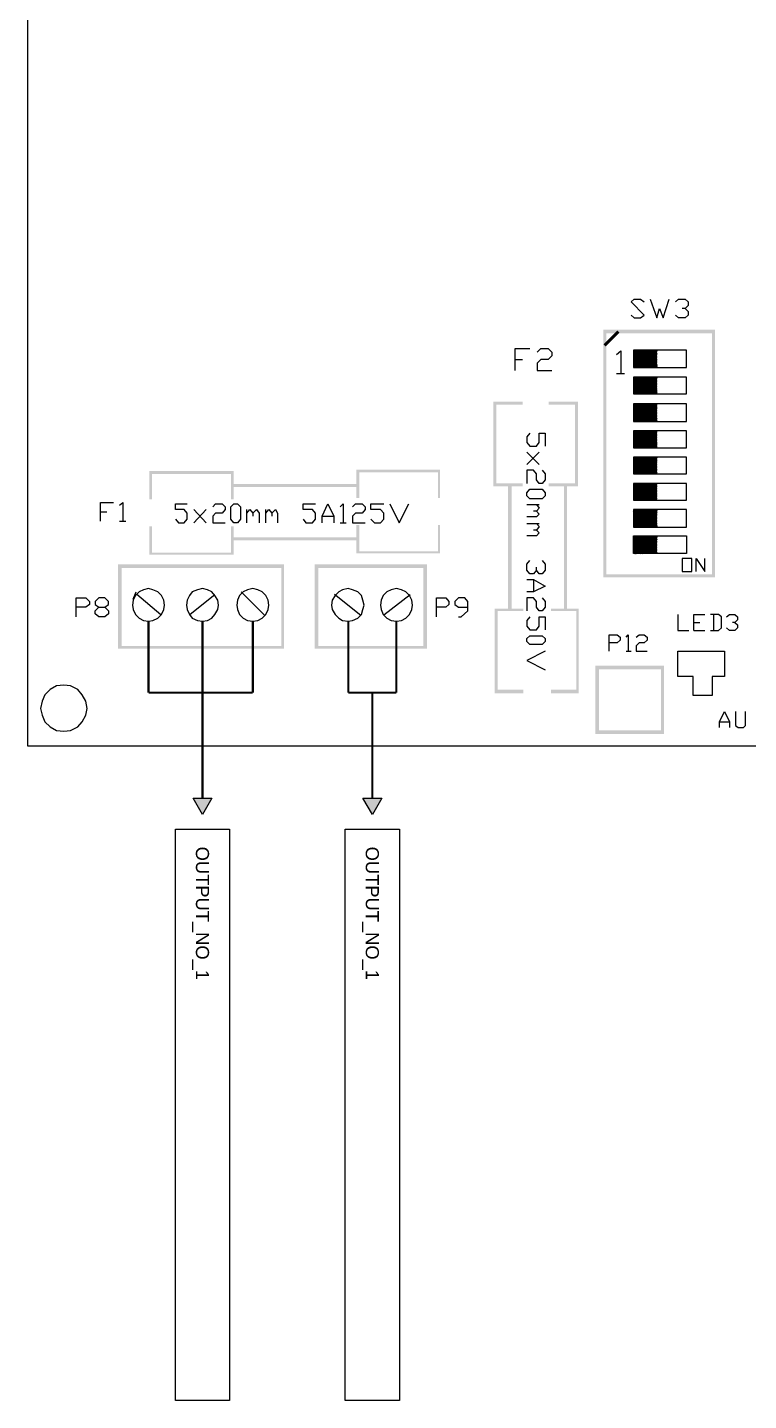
# Model space of a CAD drawing. Header units: millimetres. Extents: x 532209 to 638832, y -290618 to -196403.
# Drawn here: x 559821 to 584546, y -290618 to -243510 of the extents above; entities that cross this region are included whole.
import ezdxf
from ezdxf.enums import TextEntityAlignment as Align

# ---------------------------------------------------------------- set-up
doc = ezdxf.new("R2010")
doc.units = ezdxf.units.MM
doc.header["$LTSCALE"] = 12.5
doc.header["$MEASUREMENT"] = 0
doc.linetypes.add('HIDDEN', pattern=[0.375, 0.25, -0.125])
doc.styles.get("Standard").update_dxf_attribs({"font": 'arial.ttf'})

# ---------------------------------------------------------------- blocks, each defined once
blk = doc.blocks.new('APC L')
at = {"linetype": 'Continuous'}
for points in [[(583396, -253878), (579671, -254003), (579571, -253878)], [(579671, -254003), (579571, -253878), (579671, -262278)], [(579571, -253878), (579671, -262278), (579571, -262378)], [(579571, -254378), (579646, -254453), (580046, -253903)], [(579646, -254453), (580046, -253903), (580121, -253978)], [(583296, -254003), (583396, -253878), (579671, -254003)], [(583396, -262378), (583296, -254003), (583396, -253878)], [(583296, -262278), (583396, -262378), (583296, -254003)], [(576796, -256353), (575896, -256453), (575796, -256353)], [(575896, -256453), (575796, -256353), (575896, -259153)], [(575796, -256353), (575896, -259153), (575796, -259253)], [(576796, -256453), (576796, -256353), (575896, -256453)], [(578596, -256453), (578696, -256353), (577696, -256453)], [(578696, -256353), (577696, -256453), (577696, -256353)], [(578696, -259253), (578596, -256453), (578696, -256353)], [(578596, -259153), (578696, -259253), (578596, -256453)], [(566896, -258728), (564096, -258828), (563996, -258728)], [(564096, -258828), (563996, -258728), (564096, -259703)], [(563996, -258728), (564096, -259703), (563996, -259703)], [(566796, -258828), (566896, -258728), (564096, -258828)], [(566896, -259703), (566796, -258828), (566896, -258728)], [(566796, -259703), (566896, -259703), (566796, -258828)], [(573971, -258678), (571196, -258778), (571096, -258678)], [(571196, -258778), (571096, -258678), (571196, -259653)], [(571096, -258678), (571196, -259653), (571096, -259653)], [(573896, -258778), (573971, -258678), (571196, -258778)], [(573971, -259653), (573896, -258778), (573971, -258678)], [(573896, -259653), (573971, -259653), (573896, -258778)], [(566846, -259178), (566846, -259278), (571146, -259178)], [(566846, -259278), (571146, -259178), (571146, -259278)], [(575896, -259153), (575796, -259253), (576796, -259153)], [(575796, -259253), (576796, -259153), (576796, -259253)], [(576296, -263503), (576421, -263503), (576296, -259203)], [(576421, -263503), (576296, -259203), (576421, -259203)], [(577696, -259153), (577696, -259253), (578596, -259153)], [(577696, -259253), (578596, -259153), (578696, -259253)], [(578221, -263503), (578321, -263503), (578221, -259203)], [(578321, -263503), (578221, -259203), (578321, -259203)], [(564096, -260628), (563996, -260628), (564096, -261528)], [(563996, -260628), (564096, -261528), (563996, -261603)], [(566796, -261528), (566896, -261603), (566796, -260628)], [(566896, -261603), (566796, -260628), (566896, -260628)], [(571196, -260578), (571096, -260578), (571196, -261478)], [(571096, -260578), (571196, -261478), (571096, -261553)], [(573896, -261478), (573971, -261553), (573896, -260578)], [(573971, -261553), (573896, -260578), (573971, -260578)], [(566846, -261003), (566846, -261103), (571146, -261003)], [(566846, -261103), (571146, -261003), (571146, -261103)], [(564096, -261528), (563996, -261603), (566796, -261528)], [(563996, -261603), (566796, -261528), (566896, -261603)], [(571196, -261478), (571096, -261553), (573896, -261478)], [(571096, -261553), (573896, -261478), (573971, -261553)], [(568621, -261928), (563046, -262053), (562921, -261928)], [(563046, -262053), (562921, -261928), (563046, -264728)], [(562921, -261928), (563046, -264728), (562921, -264828)], [(568521, -262053), (568621, -261928), (563046, -262053)], [(568621, -264828), (568521, -262053), (568621, -261928)], [(568521, -264728), (568621, -264828), (568521, -262053)], [(573521, -261928), (569796, -262053), (569671, -261928)], [(569796, -262053), (569671, -261928), (569796, -264728)], [(569671, -261928), (569796, -264728), (569671, -264828)], [(573396, -262053), (573521, -261928), (569796, -262053)], [(573521, -264828), (573396, -262053), (573521, -261928)], [(573396, -264728), (573521, -264828), (573396, -262053)], [(579671, -262278), (579571, -262378), (583296, -262278)], [(579571, -262378), (583296, -262278), (583396, -262378)], [(576821, -263453), (575946, -263528), (575846, -263453)], [(575946, -263528), (575846, -263453), (575946, -266228)], [(575846, -263453), (575946, -266228), (575846, -266353)], [(576821, -263528), (576821, -263453), (575946, -263528)], [(578646, -263528), (578721, -263453), (577771, -263528)], [(578721, -263453), (577771, -263528), (577771, -263453)], [(578721, -266353), (578646, -263528), (578721, -263453)], [(578646, -266228), (578721, -266353), (578646, -263528)], [(563046, -264728), (562921, -264828), (568521, -264728)], [(562921, -264828), (568521, -264728), (568621, -264828)], [(569796, -264728), (569671, -264828), (573396, -264728)], [(569671, -264828), (573396, -264728), (573521, -264828)], [(581646, -265403), (579421, -265528), (579296, -265403)], [(579421, -265528), (579296, -265403), (579421, -267628)], [(579296, -265403), (579421, -267628), (579296, -267753)], [(581546, -265528), (581646, -265403), (579421, -265528)], [(581646, -267753), (581546, -265528), (581646, -265403)], [(581546, -267628), (581646, -267753), (581546, -265528)], [(575946, -266228), (575846, -266353), (576821, -266228)], [(575846, -266353), (576821, -266228), (576821, -266353)], [(577771, -266228), (577771, -266353), (578646, -266228)], [(577771, -266353), (578646, -266228), (578721, -266353)], [(579421, -267628), (579296, -267753), (581546, -267628)], [(579296, -267753), (581546, -267628), (581646, -267753)]]:
    blk.add_hatch(color=256, dxfattribs=at).paths.add_polyline_path(points)
h = blk.add_hatch(color=256)
h.dxf.hatch_style = 1
h.paths.add_polyline_path([(565821, -270517), (565497, -269956), (566144, -269956)])
h = blk.add_hatch(color=256)
h.dxf.hatch_style = 1
h.paths.add_polyline_path([(571646, -270517), (571322, -269956), (571969, -269956)])
for points in [[(559821, -268153), (611071, -268153), (611071, -196403), (559821, -196403), (559821, -268153)], [(580521, -253378), (580621, -253478), (580846, -253478), (580971, -253378), (580521, -252928), (580621, -252828), (580846, -252828), (580971, -252928)], [(581171, -252828), (581396, -253478), (581496, -253153), (581621, -253478), (581821, -252828)], [(582046, -252928), (582146, -252828), (582371, -252828), (582471, -252928), (582471, -253053), (582371, -253153), (582271, -253153)], [(582371, -253153), (582471, -253253), (582471, -253378), (582371, -253478), (582146, -253478), (582046, -253378)], [(576546, -255278), (576546, -254528), (577046, -254528)], [(577296, -254653), (577421, -254528), (577671, -254528), (577796, -254653), (577796, -254778), (577671, -254903), (577421, -254903), (577296, -255028), (577296, -255278), (577796, -255278)], [(580021, -254728), (580171, -254603), (580171, -255378)], [(580596, -255178), (582421, -255178), (582421, -254578), (580596, -254578), (580596, -255178)], [(581196, -254578), (580596, -255178)], [(580596, -255153), (581171, -254578), (580596, -255128)], [(581171, -254578), (580596, -255103)], [(581146, -254578), (580596, -255103)], [(581121, -254578), (580596, -255078), (581096, -254578)], [(581096, -254578), (580596, -255053)], [(581071, -254578), (580596, -255053)], [(581046, -254578), (580596, -255028)], [(581046, -254578), (580596, -255003)], [(581021, -254578), (580596, -254978)], [(580996, -254578), (580596, -254978)], [(580596, -254953), (580971, -254578), (580596, -254928)], [(580971, -254578), (580596, -254903)], [(580946, -254578), (580596, -254903), (580921, -254578)], [(580921, -254578), (580596, -254878)], [(580896, -254578), (580596, -254853)], [(580871, -254578), (580596, -254853)], [(580846, -254578), (580596, -254828)], [(580846, -254578), (580596, -254803)], [(580821, -254578), (580596, -254778)], [(580796, -254578), (580596, -254778)], [(580596, -254753), (580796, -254578), (580596, -254728)], [(580771, -254578), (580596, -254728)], [(580746, -254578), (580596, -254703), (580721, -254578)], [(580721, -254578), (580596, -254678)], [(580696, -254578), (580596, -254653)], [(580671, -254578), (580596, -254653)], [(580646, -254578), (580596, -254628)], [(580646, -254578), (580596, -254603)], [(580621, -254578), (580596, -254603)], [(580596, -254578), (581196, -255178)], [(580596, -254603), (581171, -255178)], [(580596, -254603), (581171, -255178)], [(580596, -254628), (581146, -255178)], [(580596, -254653), (581121, -255178), (580596, -254653)], [(580596, -254678), (581096, -255178)], [(580596, -254703), (581096, -255178)], [(580596, -254728), (581071, -255178)], [(581046, -255178), (580596, -254728), (581046, -255178)], [(580596, -254753), (581021, -255178)], [(580596, -254778), (580996, -255178)], [(580596, -254778), (580971, -255178)], [(580596, -254803), (580971, -255178)], [(580596, -254828), (580946, -255178)], [(581221, -254578), (580621, -255178)], [(580621, -254578), (581221, -255178)], [(581246, -254578), (580646, -255178)], [(581246, -254578), (580646, -255178)], [(580646, -254578), (581246, -255178)], [(580646, -254578), (581246, -255178)], [(581271, -254578), (580671, -255178)], [(580671, -254578), (581271, -255178)], [(581296, -254578), (580696, -255178)], [(580696, -254578), (581296, -255178)], [(581296, -254578), (580721, -255178)], [(581321, -254578), (580721, -255178)], [(580721, -254578), (581321, -255178), (580746, -254578), (581346, -255178)], [(580721, -254578), (581296, -255178)], [(581346, -254578), (580746, -255178)], [(581371, -254578), (580771, -255178)], [(580771, -254578), (581371, -255178)], [(580796, -255178), (581371, -254578), (580796, -255178), (581396, -254578)], [(580796, -254578), (581371, -255178)], [(580796, -254578), (581396, -255178)], [(580821, -254578), (581396, -255153)], [(581396, -254603), (580821, -255178)], [(580846, -254578), (581396, -255128)], [(580846, -254578), (581396, -255103), (580871, -254578)], [(581396, -254603), (580846, -255178)], [(581396, -254628), (580846, -255178)], [(581396, -254653), (580871, -255178)], [(580896, -254578), (581396, -255103)], [(581396, -254653), (580896, -255178)], [(580921, -254578), (581396, -255078)], [(580921, -254578), (581396, -255053)], [(581396, -254678), (580921, -255178)], [(581396, -254703), (580921, -255178)], [(581396, -255053), (580946, -254578), (581396, -255028)], [(580946, -255178), (581396, -254728), (580971, -255178)], [(580971, -254578), (581396, -255003)], [(580971, -254578), (581396, -254978)], [(581396, -254728), (580971, -255178)], [(580996, -254578), (581396, -254978)], [(581396, -254753), (580996, -255178), (581396, -254778)], [(581021, -254578), (581396, -254953)], [(581396, -254778), (581021, -255178)], [(581046, -254578), (581396, -254928), (581046, -254578)], [(581396, -254803), (581046, -255178)], [(581396, -254828), (581046, -255178)], [(581071, -254578), (581396, -254903)], [(581096, -254578), (581396, -254903)], [(581096, -254578), (581396, -254878)], [(581121, -254578), (581396, -254853)], [(581396, -254853), (581146, -254578), (581396, -254828)], [(581171, -254578), (581396, -254803)], [(581171, -254578), (581396, -254778)], [(581196, -254578), (581396, -254778)], [(581221, -254578), (581396, -254753)], [(581246, -254578), (581396, -254728), (581246, -254578)], [(581271, -254578), (581396, -254728)], [(581296, -254578), (581396, -254703)], [(581296, -254578), (581396, -254678)], [(581396, -254653), (581321, -254578), (581396, -254653)], [(581346, -254578), (581396, -254628)], [(581371, -254578), (581396, -254603)], [(581371, -254578), (581396, -254603)], [(581396, -254578), (581421, -254578)], [(576546, -254903), (576796, -254903)], [(580596, -254853), (580921, -255178), (580596, -254853)], [(580596, -254878), (580921, -255178)], [(580596, -254903), (580896, -255178)], [(580596, -254903), (580871, -255178)], [(580846, -255178), (580596, -254928), (580846, -255178)], [(580596, -254953), (580821, -255178)], [(580596, -254978), (580796, -255178)], [(580596, -254978), (580796, -255178)], [(580596, -255003), (580771, -255178)], [(580596, -255028), (580746, -255178)], [(580596, -255053), (580721, -255178), (580596, -255053)], [(580596, -255078), (580721, -255178)], [(580596, -255103), (580696, -255178)], [(580596, -255103), (580671, -255178)], [(580646, -255178), (580596, -255128), (580646, -255178)], [(580596, -255153), (580621, -255178)], [(581396, -254853), (581071, -255178)], [(581396, -254853), (581096, -255178)], [(581396, -254878), (581096, -255178)], [(581121, -255178), (581396, -254903), (581146, -255178)], [(581396, -254903), (581171, -255178)], [(581396, -254928), (581171, -255178)], [(581396, -254953), (581196, -255178), (581396, -254978)], [(581396, -254978), (581221, -255178)], [(581396, -255003), (581246, -255178)], [(581396, -255028), (581246, -255178)], [(581396, -255053), (581271, -255178)], [(581396, -255053), (581296, -255178)], [(581396, -255078), (581296, -255178)], [(581321, -255178), (581396, -255103), (581346, -255178)], [(581396, -255103), (581371, -255178)], [(581396, -255128), (581371, -255178)], [(581396, -255153), (581396, -255178)], [(580021, -255378), (580296, -255378)], [(580596, -256078), (582421, -256078), (582421, -255503), (580596, -255503), (580596, -256078)], [(581196, -255503), (580596, -256078), (581171, -255503), (580596, -256053)], [(581171, -255503), (580596, -256028)], [(581146, -255503), (580596, -256003)], [(581121, -255503), (580596, -256003)], [(581096, -255503), (580596, -255978)], [(581096, -255503), (580596, -255953)], [(581071, -255503), (580596, -255953)], [(581046, -255503), (580596, -255928)], [(581046, -255503), (580596, -255903)], [(581021, -255503), (580596, -255878), (580996, -255503)], [(580596, -255878), (580971, -255503), (580596, -255853)], [(580971, -255503), (580596, -255828)], [(580946, -255503), (580596, -255803)], [(580921, -255503), (580596, -255803)], [(580921, -255503), (580596, -255778)], [(580896, -255503), (580596, -255753)], [(580871, -255503), (580596, -255753)], [(580846, -255503), (580596, -255728)], [(580846, -255503), (580596, -255703)], [(580821, -255503), (580596, -255678), (580796, -255503)], [(580596, -255678), (580796, -255503), (580596, -255653)], [(580771, -255503), (580596, -255628)], [(580746, -255503), (580596, -255628)], [(580721, -255503), (580596, -255603)], [(580721, -255503), (580596, -255578)], [(580696, -255503), (580596, -255553)], [(580671, -255503), (580596, -255553)], [(580646, -255503), (580596, -255528)], [(580646, -255503), (580596, -255503)], [(580621, -255503), (580596, -255503)], [(580596, -255503), (581196, -256078)], [(580596, -255503), (581171, -256078)], [(580596, -255528), (581171, -256078)], [(581146, -256078), (580596, -255553), (581121, -256078), (580596, -255553)], [(580596, -255578), (581096, -256078)], [(580596, -255603), (581096, -256078)], [(580596, -255628), (581071, -256078)], [(580596, -255628), (581046, -256078)], [(580596, -255653), (581046, -256078)], [(580596, -255678), (581021, -256078)], [(580596, -255678), (580996, -256078)], [(580596, -255703), (580971, -256078)], [(580971, -256078), (580596, -255728), (580946, -256078)], [(580596, -255753), (580921, -256078), (580596, -255753)], [(580596, -255778), (580921, -256078)], [(581221, -255503), (580621, -256078)], [(580621, -255503), (581221, -256078)], [(581246, -255503), (580646, -256078)], [(581246, -255503), (580646, -256078)], [(580646, -255503), (581246, -256078)], [(580646, -255503), (581246, -256078)], [(581271, -255503), (580671, -256078)], [(580671, -255503), (581271, -256078)], [(581296, -255503), (580696, -256078)], [(580696, -255503), (581296, -256078)], [(581296, -255503), (580721, -256078)], [(581321, -255503), (580721, -256078)], [(580721, -255503), (581321, -256078), (580746, -255503), (581346, -256078)], [(580721, -255503), (581296, -256078)], [(581346, -255503), (580746, -256078)], [(581371, -255503), (580771, -256078)], [(580771, -255503), (581371, -256078)], [(580796, -256078), (581371, -255503), (580796, -256078), (581396, -255503)], [(580796, -255503), (581371, -256078)], [(580796, -255503), (581396, -256078), (580821, -255503)], [(580821, -256078), (581396, -255503), (580846, -256078)], [(580846, -255503), (581396, -256053)], [(580846, -255503), (581396, -256028)], [(581396, -255528), (580846, -256078)], [(580871, -255503), (581396, -256003)], [(581396, -255553), (580871, -256078)], [(580896, -255503), (581396, -256003)], [(581396, -255553), (580896, -256078)], [(580921, -255503), (581396, -255978)], [(580921, -255503), (581396, -255953)], [(581396, -255578), (580921, -256078)], [(581396, -255603), (580921, -256078)], [(581396, -255953), (580946, -255503), (581396, -255928), (580971, -255503)], [(581396, -255628), (580946, -256078)], [(580971, -255503), (581396, -255903)], [(581396, -255628), (580971, -256078)], [(581396, -255653), (580971, -256078)], [(580996, -255503), (581396, -255878)], [(581396, -255678), (580996, -256078), (581396, -255678)], [(581021, -255503), (581396, -255878)], [(581021, -256078), (581396, -255703), (581046, -256078)], [(581046, -255503), (581396, -255853)], [(581046, -255503), (581396, -255828)], [(581396, -255728), (581046, -256078)], [(581071, -255503), (581396, -255803)], [(581396, -255753), (581071, -256078)], [(581096, -255503), (581396, -255803)], [(581096, -255503), (581396, -255778)], [(581396, -255753), (581096, -256078)], [(581396, -255778), (581096, -256078)], [(581121, -255503), (581396, -255753)], [(581396, -255753), (581146, -255503), (581396, -255728), (581171, -255503)], [(581171, -255503), (581396, -255703)], [(581196, -255503), (581396, -255678)], [(581221, -255503), (581396, -255678)], [(581246, -255503), (581396, -255653)], [(581246, -255503), (581396, -255628)], [(581271, -255503), (581396, -255628)], [(581296, -255503), (581396, -255603)], [(581296, -255503), (581396, -255578)], [(581396, -255553), (581321, -255503), (581396, -255553)], [(581346, -255503), (581396, -255528), (581371, -255503)], [(581371, -255503), (581396, -255503)], [(581396, -255503), (581421, -255503)], [(580596, -255803), (580896, -256078)], [(580596, -255803), (580871, -256078)], [(580596, -255828), (580846, -256078)], [(580596, -255853), (580846, -256078)], [(580596, -255878), (580821, -256078)], [(580596, -255878), (580796, -256078)], [(580596, -255903), (580796, -256078)], [(580771, -256078), (580596, -255928), (580746, -256078)], [(580596, -255953), (580721, -256078), (580596, -255953)], [(580596, -255978), (580721, -256078)], [(580596, -256003), (580696, -256078)], [(580596, -256003), (580671, -256078)], [(580596, -256028), (580646, -256078)], [(580596, -256053), (580646, -256078)], [(580596, -256078), (580621, -256078)], [(581396, -255803), (581121, -256078)], [(581396, -255803), (581146, -256078)], [(581396, -255828), (581171, -256078)], [(581396, -255853), (581171, -256078)], [(581396, -255878), (581196, -256078), (581396, -255878), (581221, -256078)], [(581396, -255903), (581246, -256078)], [(581396, -255928), (581246, -256078)], [(581396, -255953), (581271, -256078)], [(581396, -255953), (581296, -256078)], [(581396, -255978), (581296, -256078)], [(581396, -256003), (581321, -256078)], [(581396, -256003), (581346, -256078)], [(581396, -256028), (581371, -256078)], [(581396, -256053), (581371, -256078)], [(581396, -256078), (581421, -256078)], [(580596, -257028), (582421, -257028), (582421, -256428), (580596, -256428), (580596, -257028)], [(581196, -256428), (580596, -257028)], [(580596, -257003), (581171, -256428), (580596, -256978)], [(581171, -256428), (580596, -256978)], [(581146, -256428), (580596, -256953), (581121, -256428)], [(581096, -256428), (580596, -256928)], [(581096, -256428), (580596, -256903)], [(581071, -256428), (580596, -256903)], [(581046, -256428), (580596, -256878)], [(581046, -256428), (580596, -256853)], [(581021, -256428), (580596, -256853)], [(580996, -256428), (580596, -256828)], [(580596, -256803), (580971, -256428), (580596, -256778)], [(580971, -256428), (580596, -256778)], [(580946, -256428), (580596, -256753), (580921, -256428)], [(580921, -256428), (580596, -256728)], [(580896, -256428), (580596, -256703)], [(580871, -256428), (580596, -256703)], [(580846, -256428), (580596, -256678)], [(580846, -256428), (580596, -256653)], [(580821, -256428), (580596, -256653)], [(580796, -256428), (580596, -256628)], [(580596, -256603), (580796, -256428), (580596, -256578)], [(580771, -256428), (580596, -256578)], [(580746, -256428), (580596, -256553), (580721, -256428)], [(580721, -256428), (580596, -256528)], [(580696, -256428), (580596, -256528)], [(580671, -256428), (580596, -256503)], [(580646, -256428), (580596, -256478)], [(580646, -256428), (580596, -256453)], [(580621, -256428), (580596, -256453)], [(580596, -256428), (581196, -257028)], [(580596, -256453), (581171, -257028)], [(580596, -256453), (581171, -257028)], [(580596, -256478), (581146, -257028)], [(580596, -256503), (581121, -257028), (580596, -256528)], [(580596, -256528), (581096, -257028)], [(580596, -256553), (581096, -257028)], [(580596, -256578), (581071, -257028)], [(580596, -256578), (581046, -257028)], [(581046, -257028), (580596, -256603), (581021, -257028)], [(580596, -256628), (580996, -257028)], [(580596, -256653), (580971, -257028)], [(580596, -256653), (580971, -257028)], [(580596, -256678), (580946, -257028)], [(580596, -256703), (580921, -257028), (580596, -256703)], [(580596, -256728), (580921, -257028)], [(581221, -256428), (580621, -257028)], [(580621, -256428), (581221, -257028)], [(581246, -256428), (580646, -257028)], [(581246, -256428), (580646, -257028)], [(580646, -256428), (581246, -257028)], [(580646, -256428), (581246, -257028)], [(581271, -256428), (580671, -257028)], [(580671, -256428), (581271, -257028)], [(581296, -256428), (580696, -257028)], [(580696, -256428), (581296, -257028)], [(581296, -256428), (580721, -257028)], [(581321, -256428), (580721, -257028)], [(580721, -256428), (581321, -257028), (580746, -256428), (581346, -257028)], [(580721, -256428), (581296, -257028)], [(581346, -256428), (580746, -257028)], [(581371, -256428), (580771, -257028)], [(580771, -256428), (581371, -257028)], [(580796, -257028), (581371, -256428), (580796, -257028), (581396, -256428)], [(580796, -256428), (581371, -257028)], [(580796, -256428), (581396, -257028)], [(580821, -256428), (581396, -257003)], [(581396, -256453), (580821, -257028)], [(580846, -256428), (581396, -256978), (580846, -256428)], [(581396, -256453), (580846, -257028)], [(581396, -256478), (580846, -257028)], [(580871, -256428), (581396, -256978)], [(581396, -256503), (580871, -257028)], [(580896, -256428), (581396, -256953)], [(581396, -256528), (580896, -257028)], [(580921, -256428), (581396, -256928)], [(580921, -256428), (581396, -256903)], [(581396, -256528), (580921, -257028)], [(581396, -256553), (580921, -257028)], [(581396, -256903), (580946, -256428), (581396, -256878)], [(580946, -257028), (581396, -256578), (580971, -257028)], [(580971, -256428), (581396, -256853)], [(580971, -256428), (581396, -256853)], [(581396, -256578), (580971, -257028)], [(580996, -256428), (581396, -256828)], [(581396, -256603), (580996, -257028), (581396, -256628)], [(581021, -256428), (581396, -256803)], [(581396, -256653), (581021, -257028)], [(581046, -256428), (581396, -256778), (581046, -256428)], [(581396, -256653), (581046, -257028)], [(581396, -256678), (581046, -257028)], [(581071, -256428), (581396, -256778)], [(581396, -256703), (581071, -257028)], [(581096, -256428), (581396, -256753)], [(581096, -256428), (581396, -256728)], [(581396, -256703), (581096, -257028)], [(581396, -256728), (581096, -257028)], [(581121, -256428), (581396, -256703)], [(581396, -256703), (581146, -256428), (581396, -256678)], [(581171, -256428), (581396, -256653)], [(581171, -256428), (581396, -256653)], [(581196, -256428), (581396, -256628)], [(581221, -256428), (581396, -256603)], [(581246, -256428), (581396, -256578), (581246, -256428)], [(581271, -256428), (581396, -256578)], [(581296, -256428), (581396, -256553)], [(581296, -256428), (581396, -256528)], [(581396, -256528), (581321, -256428), (581396, -256503)], [(581346, -256428), (581396, -256478)], [(581371, -256428), (581396, -256453)], [(581371, -256428), (581396, -256453)], [(581396, -256428), (581421, -256428)], [(580596, -256753), (580896, -257028)], [(580596, -256778), (580871, -257028)], [(580596, -256778), (580846, -257028)], [(580846, -257028), (580596, -256803), (580821, -257028)], [(580596, -256828), (580796, -257028)], [(580596, -256853), (580796, -257028)], [(580596, -256853), (580771, -257028)], [(580596, -256878), (580746, -257028)], [(580596, -256903), (580721, -257028), (580596, -256903)], [(580596, -256928), (580721, -257028)], [(580596, -256953), (580696, -257028)], [(580596, -256978), (580671, -257028)], [(580596, -256978), (580646, -257028)], [(580646, -257028), (580596, -257003), (580621, -257028)], [(581396, -256753), (581121, -257028)], [(581146, -257028), (581396, -256778), (581171, -257028)], [(581396, -256778), (581171, -257028)], [(581396, -256803), (581196, -257028), (581396, -256828)], [(581396, -256853), (581221, -257028)], [(581396, -256853), (581246, -257028)], [(581396, -256878), (581246, -257028)], [(581396, -256903), (581271, -257028)], [(581396, -256903), (581296, -257028)], [(581396, -256928), (581296, -257028)], [(581396, -256953), (581321, -257028)], [(581346, -257028), (581396, -256978), (581371, -257028)], [(581396, -256978), (581371, -257028)], [(581396, -257003), (581396, -257028)], [(577046, -257428), (576946, -257553), (576946, -257753), (577046, -257878), (577271, -257878), (577371, -257753), (577371, -257428), (577571, -257428), (577571, -257878)], [(580596, -257928), (582421, -257928), (582421, -257353), (580596, -257353), (580596, -257928)], [(581196, -257353), (580596, -257928), (581171, -257353), (580596, -257903)], [(581171, -257353), (580596, -257878)], [(581146, -257353), (580596, -257878)], [(581121, -257353), (580596, -257853)], [(581096, -257353), (580596, -257828)], [(581096, -257353), (580596, -257803)], [(581071, -257353), (580596, -257803)], [(581046, -257353), (580596, -257778)], [(581046, -257353), (580596, -257753)], [(581021, -257353), (580596, -257753), (580996, -257353)], [(580596, -257728), (580971, -257353), (580596, -257703)], [(580971, -257353), (580596, -257678)], [(580946, -257353), (580596, -257678)], [(580921, -257353), (580596, -257653)], [(580921, -257353), (580596, -257628)], [(580896, -257353), (580596, -257603)], [(580871, -257353), (580596, -257603)], [(580846, -257353), (580596, -257578)], [(580846, -257353), (580596, -257553), (580821, -257353)], [(580796, -257353), (580596, -257553)], [(580596, -257528), (580796, -257353), (580596, -257503)], [(580771, -257353), (580596, -257478)], [(580746, -257353), (580596, -257478)], [(580721, -257353), (580596, -257453)], [(580721, -257353), (580596, -257428)], [(580696, -257353), (580596, -257428)], [(580671, -257353), (580596, -257403)], [(580646, -257353), (580596, -257378)], [(580646, -257353), (580596, -257353), (580621, -257353)], [(580596, -257353), (581196, -257928)], [(580596, -257353), (581171, -257928)], [(580596, -257378), (581171, -257928)], [(581146, -257928), (580596, -257403), (581121, -257928), (580596, -257428)], [(580596, -257428), (581096, -257928)], [(580596, -257453), (581096, -257928)], [(580596, -257478), (581071, -257928)], [(580596, -257478), (581046, -257928)], [(580596, -257503), (581046, -257928)], [(580596, -257528), (581021, -257928)], [(580596, -257553), (580996, -257928)], [(580596, -257553), (580971, -257928)], [(580596, -257578), (580971, -257928)], [(580946, -257928), (580596, -257603), (580921, -257928), (580596, -257603)], [(580596, -257628), (580921, -257928)], [(580596, -257653), (580896, -257928)], [(581221, -257353), (580621, -257928)], [(580621, -257353), (581221, -257928)], [(581246, -257353), (580646, -257928)], [(581246, -257353), (580646, -257928)], [(580646, -257353), (581246, -257928)], [(580646, -257353), (581246, -257928)], [(581271, -257353), (580671, -257928)], [(580671, -257353), (581271, -257928)], [(581296, -257353), (580696, -257928)], [(580696, -257353), (581296, -257928)], [(581296, -257353), (580721, -257928)], [(581321, -257353), (580721, -257928)], [(580721, -257353), (581321, -257928), (580746, -257353), (581346, -257928)], [(580721, -257353), (581296, -257928)], [(581346, -257353), (580746, -257928)], [(581371, -257353), (580771, -257928)], [(580771, -257353), (581371, -257928)], [(580796, -257928), (581371, -257353), (580796, -257928), (581396, -257353)], [(580796, -257353), (581371, -257928)], [(580796, -257353), (581396, -257928), (580821, -257353)], [(580821, -257928), (581396, -257353), (580846, -257928)], [(580846, -257353), (581396, -257903)], [(580846, -257353), (581396, -257878)], [(581396, -257378), (580846, -257928)], [(580871, -257353), (581396, -257878)], [(581396, -257403), (580871, -257928)], [(580896, -257353), (581396, -257853)], [(581396, -257428), (580896, -257928)], [(580921, -257353), (581396, -257828)], [(580921, -257353), (581396, -257803)], [(581396, -257428), (580921, -257928)], [(581396, -257453), (580921, -257928)], [(581396, -257803), (580946, -257353), (581396, -257778), (580971, -257353)], [(581396, -257478), (580946, -257928)], [(580971, -257353), (581396, -257753)], [(581396, -257478), (580971, -257928)], [(581396, -257503), (580971, -257928)], [(580996, -257353), (581396, -257753)], [(581396, -257528), (580996, -257928), (581396, -257553)], [(581021, -257353), (581396, -257728)], [(581021, -257928), (581396, -257553), (581046, -257928)], [(581046, -257353), (581396, -257703)], [(581046, -257353), (581396, -257678)], [(581396, -257578), (581046, -257928)], [(581071, -257353), (581396, -257678)], [(581396, -257603), (581071, -257928)], [(581096, -257353), (581396, -257653)], [(581096, -257353), (581396, -257628)], [(581396, -257603), (581096, -257928)], [(581396, -257628), (581096, -257928)], [(581121, -257353), (581396, -257603)], [(581396, -257653), (581121, -257928)], [(581396, -257603), (581146, -257353), (581396, -257578), (581171, -257353)], [(581171, -257353), (581396, -257553)], [(581196, -257353), (581396, -257553)], [(581221, -257353), (581396, -257528)], [(581246, -257353), (581396, -257503)], [(581246, -257353), (581396, -257478)], [(581271, -257353), (581396, -257478)], [(581296, -257353), (581396, -257453)], [(581296, -257353), (581396, -257428)], [(581396, -257428), (581321, -257353), (581396, -257403), (581346, -257353)], [(581371, -257353), (581396, -257378)], [(581371, -257353), (581396, -257353)], [(581396, -257353), (581421, -257353)], [(576946, -258078), (577371, -258503)], [(577371, -258078), (576946, -258503)], [(580596, -257678), (580871, -257928)], [(580596, -257678), (580846, -257928)], [(580596, -257703), (580846, -257928)], [(580596, -257728), (580821, -257928)], [(580596, -257753), (580796, -257928)], [(580596, -257753), (580796, -257928)], [(580596, -257778), (580771, -257928)], [(580746, -257928), (580596, -257803), (580721, -257928), (580596, -257803)], [(580596, -257828), (580721, -257928)], [(580596, -257853), (580696, -257928)], [(580596, -257878), (580671, -257928)], [(580596, -257878), (580646, -257928)], [(580596, -257903), (580646, -257928)], [(580596, -257928), (580621, -257928)], [(581396, -257678), (581146, -257928)], [(581396, -257678), (581171, -257928)], [(581396, -257703), (581171, -257928)], [(581396, -257728), (581196, -257928), (581396, -257753)], [(581221, -257928), (581396, -257753), (581246, -257928)], [(581396, -257778), (581246, -257928)], [(581396, -257803), (581271, -257928)], [(581396, -257803), (581296, -257928)], [(581396, -257828), (581296, -257928)], [(581396, -257853), (581321, -257928)], [(581396, -257878), (581346, -257928)], [(581396, -257878), (581371, -257928)], [(581396, -257903), (581371, -257928)], [(581396, -257928), (581421, -257928)], [(580596, -258828), (582421, -258828), (582421, -258253), (580596, -258253), (580596, -258828)], [(581196, -258253), (580596, -258828)], [(580596, -258828), (581171, -258253), (580596, -258803)], [(581171, -258253), (580596, -258778)], [(581146, -258253), (580596, -258778)], [(581121, -258253), (580596, -258753)], [(581096, -258253), (580596, -258728), (581096, -258253)], [(581071, -258253), (580596, -258703)], [(581046, -258253), (580596, -258703)], [(581046, -258253), (580596, -258678)], [(581021, -258253), (580596, -258653)], [(580996, -258253), (580596, -258653)], [(580596, -258628), (580971, -258253), (580596, -258603)], [(580971, -258253), (580596, -258578)], [(580946, -258253), (580596, -258578)], [(580921, -258253), (580596, -258553), (580921, -258253)], [(580896, -258253), (580596, -258528)], [(580871, -258253), (580596, -258503)], [(580846, -258253), (580596, -258503)], [(580846, -258253), (580596, -258478)], [(580821, -258253), (580596, -258453)], [(580796, -258253), (580596, -258453)], [(580596, -258428), (580796, -258253), (580596, -258403)], [(580771, -258253), (580596, -258378)], [(580746, -258253), (580596, -258378)], [(580721, -258253), (580596, -258353), (580721, -258253)], [(580696, -258253), (580596, -258328)], [(580671, -258253), (580596, -258328)], [(580646, -258253), (580596, -258303)], [(580646, -258253), (580596, -258278)], [(580621, -258253), (580596, -258253)], [(580596, -258253), (581196, -258828)], [(580596, -258253), (581171, -258828)], [(580596, -258278), (581171, -258828)], [(580596, -258303), (581146, -258828)], [(580596, -258328), (581121, -258828), (580596, -258328)], [(580596, -258353), (581096, -258828)], [(580596, -258378), (581096, -258828)], [(581071, -258828), (580596, -258378), (581046, -258828)], [(580596, -258403), (581046, -258828)], [(580596, -258428), (581021, -258828)], [(580596, -258453), (580996, -258828)], [(580596, -258453), (580971, -258828)], [(580596, -258478), (580971, -258828)], [(580596, -258503), (580946, -258828)], [(580596, -258503), (580921, -258828), (580596, -258528)], [(580596, -258553), (580921, -258828)], [(580596, -258578), (580896, -258828)], [(580871, -258828), (580596, -258578), (580846, -258828)], [(580596, -258603), (580846, -258828)], [(581221, -258253), (580621, -258828)], [(580621, -258253), (581221, -258828)], [(581246, -258253), (580646, -258828)], [(581246, -258253), (580646, -258828)], [(580646, -258253), (581246, -258828)], [(580646, -258253), (581246, -258828)], [(581271, -258253), (580671, -258828)], [(580671, -258253), (581271, -258828)], [(581296, -258253), (580696, -258828)], [(580696, -258253), (581296, -258828)], [(581296, -258253), (580721, -258828)], [(581321, -258253), (580721, -258828)], [(580721, -258253), (581321, -258828), (580746, -258253), (581346, -258828)], [(580721, -258253), (581296, -258828)], [(581346, -258253), (580746, -258828)], [(581371, -258253), (580771, -258828)], [(580771, -258253), (581371, -258828)], [(580796, -258828), (581371, -258253), (580796, -258828), (581396, -258253)], [(580796, -258253), (581371, -258828)], [(580796, -258253), (581396, -258828)], [(581396, -258253), (580821, -258828)], [(580821, -258253), (581396, -258828)], [(580846, -258253), (581396, -258803)], [(580846, -258253), (581396, -258778)], [(581396, -258278), (580846, -258828)], [(581396, -258303), (580846, -258828)], [(580871, -258253), (581396, -258778), (580896, -258253)], [(581396, -258328), (580871, -258828)], [(581396, -258328), (580896, -258828)], [(580921, -258253), (581396, -258753)], [(580921, -258253), (581396, -258728)], [(580921, -258828), (581396, -258353), (580921, -258828)], [(581396, -258703), (580946, -258253), (581396, -258703)], [(581396, -258378), (580946, -258828)], [(580971, -258253), (581396, -258678)], [(580971, -258253), (581396, -258653)], [(581396, -258378), (580971, -258828)], [(581396, -258403), (580971, -258828)], [(580996, -258253), (581396, -258653)], [(581396, -258428), (580996, -258828), (581396, -258453)], [(581021, -258253), (581396, -258628)], [(581396, -258453), (581021, -258828)], [(581046, -258253), (581396, -258603)], [(581046, -258253), (581396, -258578)], [(581396, -258478), (581046, -258828)], [(581396, -258503), (581046, -258828)], [(581071, -258253), (581396, -258578), (581096, -258253)], [(581396, -258503), (581071, -258828)], [(581096, -258253), (581396, -258553)], [(581396, -258528), (581096, -258828)], [(581096, -258828), (581396, -258553), (581121, -258828)], [(581121, -258253), (581396, -258528)], [(581396, -258503), (581146, -258253), (581396, -258503)], [(581396, -258578), (581146, -258828)], [(581171, -258253), (581396, -258478)], [(581171, -258253), (581396, -258453)], [(581396, -258578), (581171, -258828)], [(581396, -258603), (581171, -258828)], [(581196, -258253), (581396, -258453)], [(581221, -258253), (581396, -258428)], [(581246, -258253), (581396, -258403)], [(581246, -258253), (581396, -258378), (581271, -258253)], [(581296, -258253), (581396, -258378)], [(581296, -258253), (581396, -258353)], [(581396, -258328), (581321, -258253), (581396, -258328)], [(581346, -258253), (581396, -258303)], [(581371, -258253), (581396, -258278)], [(581371, -258253), (581396, -258253)], [(581396, -258253), (581421, -258253)], [(577471, -258703), (577571, -258828), (577571, -259028), (577471, -259153), (577371, -259153), (577271, -259028), (577271, -258828), (577171, -258703), (576946, -258703), (576946, -259153)], [(580596, -258628), (580821, -258828)], [(580596, -258653), (580796, -258828)], [(580596, -258653), (580796, -258828)], [(580596, -258678), (580771, -258828)], [(580596, -258703), (580746, -258828)], [(580596, -258703), (580721, -258828), (580596, -258728)], [(580596, -258753), (580721, -258828)], [(580596, -258778), (580696, -258828)], [(580671, -258828), (580596, -258778), (580646, -258828)], [(580596, -258803), (580646, -258828)], [(580596, -258828), (580621, -258828)], [(581396, -258628), (581196, -258828), (581396, -258653)], [(581396, -258653), (581221, -258828)], [(581396, -258678), (581246, -258828)], [(581396, -258703), (581246, -258828)], [(581396, -258703), (581271, -258828)], [(581396, -258728), (581296, -258828)], [(581296, -258828), (581396, -258753), (581321, -258828)], [(581396, -258778), (581346, -258828)], [(581396, -258778), (581371, -258828)], [(581396, -258803), (581371, -258828)], [(581396, -258828), (581396, -258828)], [(576946, -259478), (577046, -259353), (577471, -259353), (577571, -259478), (577571, -259578), (577471, -259678), (577046, -259678), (576946, -259578), (576946, -259478)], [(580596, -259728), (582421, -259728), (582421, -259153), (580596, -259153), (580596, -259728)], [(581196, -259153), (580596, -259728), (581171, -259153), (580596, -259728)], [(581171, -259153), (580596, -259703)], [(581146, -259153), (580596, -259678)], [(581121, -259153), (580596, -259678)], [(581096, -259153), (580596, -259653)], [(581096, -259153), (580596, -259628)], [(581071, -259153), (580596, -259603)], [(581046, -259153), (580596, -259603)], [(581046, -259153), (580596, -259578)], [(581021, -259153), (580596, -259553)], [(580996, -259153), (580596, -259553), (580971, -259153), (580596, -259528)], [(580971, -259153), (580596, -259503)], [(580946, -259153), (580596, -259478)], [(580921, -259153), (580596, -259478)], [(580921, -259153), (580596, -259453)], [(580896, -259153), (580596, -259428)], [(580871, -259153), (580596, -259403)], [(580846, -259153), (580596, -259403)], [(580846, -259153), (580596, -259378)], [(580821, -259153), (580596, -259353)], [(580796, -259153), (580596, -259353), (580796, -259153), (580596, -259328)], [(580771, -259153), (580596, -259303)], [(580746, -259153), (580596, -259278)], [(580721, -259153), (580596, -259278)], [(580721, -259153), (580596, -259253)], [(580696, -259153), (580596, -259228)], [(580671, -259153), (580596, -259228)], [(580646, -259153), (580596, -259203)], [(580646, -259153), (580596, -259178)], [(580621, -259153), (580596, -259153)], [(580596, -259153), (581196, -259728)], [(580596, -259178), (581171, -259728)], [(581171, -259728), (580596, -259203), (581146, -259728)], [(580596, -259228), (581121, -259728), (580596, -259228)], [(580596, -259253), (581096, -259728)], [(580596, -259278), (581096, -259728)], [(580596, -259278), (581071, -259728)], [(580596, -259303), (581046, -259728)], [(580596, -259328), (581046, -259728)], [(580596, -259353), (581021, -259728)], [(580596, -259353), (580996, -259728)], [(580971, -259728), (580596, -259378), (580971, -259728)], [(580596, -259403), (580946, -259728)], [(580596, -259403), (580921, -259728), (580596, -259428)], [(580596, -259453), (580921, -259728)], [(580596, -259478), (580896, -259728)], [(580596, -259478), (580871, -259728)], [(580596, -259503), (580846, -259728)], [(580596, -259528), (580846, -259728)], [(580596, -259553), (580821, -259728)], [(580596, -259553), (580796, -259728)], [(581221, -259153), (580621, -259728)], [(580621, -259153), (581221, -259728)], [(581246, -259153), (580646, -259728)], [(581246, -259153), (580646, -259728)], [(580646, -259153), (581246, -259728)], [(580646, -259153), (581246, -259728)], [(581271, -259153), (580671, -259728)], [(580671, -259153), (581271, -259728)], [(581296, -259153), (580696, -259728)], [(580696, -259153), (581296, -259728)], [(581296, -259153), (580721, -259728)], [(581321, -259153), (580721, -259728)], [(580721, -259153), (581321, -259728), (580746, -259153), (581346, -259728)], [(580721, -259153), (581296, -259728)], [(581346, -259153), (580746, -259728)], [(581371, -259153), (580771, -259728)], [(580771, -259153), (581371, -259728)], [(580796, -259728), (581371, -259153), (580796, -259728), (581396, -259153), (580821, -259728)], [(580796, -259153), (581371, -259728)], [(580796, -259153), (581396, -259728), (580821, -259153)], [(580846, -259153), (581396, -259728)], [(580846, -259153), (581396, -259703)], [(581396, -259178), (580846, -259728)], [(581396, -259203), (580846, -259728)], [(580871, -259153), (581396, -259678)], [(581396, -259228), (580871, -259728)], [(580896, -259153), (581396, -259678)], [(581396, -259228), (580896, -259728)], [(580921, -259153), (581396, -259653)], [(580921, -259153), (581396, -259628)], [(581396, -259253), (580921, -259728)], [(581396, -259278), (580921, -259728)], [(581396, -259603), (580946, -259153), (581396, -259603)], [(581396, -259278), (580946, -259728)], [(580971, -259153), (581396, -259578), (580971, -259153)], [(581396, -259303), (580971, -259728)], [(581396, -259328), (580971, -259728)], [(580996, -259153), (581396, -259553)], [(581396, -259353), (580996, -259728), (581396, -259353), (581021, -259728)], [(581021, -259153), (581396, -259553)], [(581046, -259153), (581396, -259528)], [(581046, -259153), (581396, -259503)], [(581396, -259378), (581046, -259728)], [(581396, -259403), (581046, -259728)], [(581071, -259153), (581396, -259478)], [(581396, -259403), (581071, -259728)], [(581096, -259153), (581396, -259478)], [(581096, -259153), (581396, -259453)], [(581396, -259428), (581096, -259728)], [(581396, -259453), (581096, -259728)], [(581121, -259153), (581396, -259428)], [(581396, -259478), (581121, -259728)], [(581396, -259403), (581146, -259153), (581396, -259403)], [(581396, -259478), (581146, -259728)], [(581171, -259153), (581396, -259378), (581171, -259153)], [(581396, -259503), (581171, -259728)], [(581396, -259528), (581171, -259728)], [(581196, -259153), (581396, -259353)], [(581396, -259553), (581196, -259728), (581396, -259553)], [(581221, -259153), (581396, -259353)], [(581396, -259553), (581221, -259728)], [(581246, -259153), (581396, -259328)], [(581246, -259153), (581396, -259303)], [(581271, -259153), (581396, -259278)], [(581296, -259153), (581396, -259278)], [(581296, -259153), (581396, -259253)], [(581396, -259228), (581321, -259153), (581396, -259228)], [(581346, -259153), (581396, -259203)], [(581371, -259153), (581396, -259178), (581371, -259153)], [(581396, -259153), (581396, -259153)], [(562321, -260453), (562321, -259803), (562771, -259803)], [(562971, -259903), (563096, -259803), (563096, -260453)], [(564896, -260378), (564996, -260503), (565196, -260503), (565296, -260378), (565296, -260178), (565196, -260053), (564896, -260053), (564896, -259853), (565296, -259853)], [(566171, -259953), (566271, -259853), (566496, -259853), (566596, -259953), (566596, -260053), (566496, -260178), (566271, -260178), (566171, -260278), (566171, -260503), (566596, -260503)], [(566896, -260503), (566796, -260378), (566796, -259953), (566896, -259853), (567021, -259853), (567121, -259953), (567121, -260378), (567021, -260503), (566896, -260503)], [(569271, -260378), (569371, -260503), (569596, -260503), (569696, -260378), (569696, -260178), (569596, -260053), (569271, -260053), (569271, -259853), (569696, -259853)], [(569921, -260503), (569921, -260278), (570121, -259853), (570321, -260278), (570321, -260503)], [(570546, -259953), (570646, -259853), (570646, -260503)], [(570971, -259953), (571071, -259853), (571296, -259853), (571396, -259953), (571396, -260053), (571296, -260178), (571071, -260178), (570971, -260278), (570971, -260503), (571396, -260503)], [(571596, -260378), (571721, -260503), (571921, -260503), (572046, -260378), (572046, -260178), (571921, -260053), (571596, -260053), (571596, -259853), (572046, -259853)], [(572246, -259853), (572571, -260503), (572896, -259853)], [(576946, -259878), (577371, -259878)], [(577271, -259878), (577371, -260003), (577271, -260103), (577171, -260103)], [(580796, -259728), (580596, -259578), (580771, -259728)], [(580596, -259603), (580746, -259728)], [(580596, -259603), (580721, -259728), (580596, -259628)], [(580596, -259653), (580721, -259728)], [(580596, -259678), (580696, -259728)], [(580596, -259678), (580671, -259728)], [(580596, -259703), (580646, -259728)], [(580596, -259728), (580646, -259728)], [(580596, -259728), (580621, -259728)], [(581396, -259578), (581246, -259728)], [(581396, -259603), (581246, -259728)], [(581396, -259603), (581271, -259728)], [(581396, -259628), (581296, -259728)], [(581396, -259653), (581296, -259728)], [(581396, -259678), (581321, -259728)], [(581396, -259678), (581346, -259728)], [(581396, -259703), (581371, -259728)], [(581396, -259728), (581371, -259728)], [(581396, -259728), (581421, -259728)], [(562321, -260128), (562546, -260128)], [(562971, -260453), (563196, -260453)], [(565521, -260503), (565946, -260053)], [(565521, -260053), (565946, -260503)], [(567346, -260503), (567346, -260053)], [(567346, -260178), (567446, -260053), (567546, -260178), (567546, -260278)], [(567546, -260178), (567671, -260053), (567771, -260178), (567771, -260503)], [(567996, -260503), (567996, -260053)], [(567996, -260178), (568096, -260053), (568196, -260178), (568196, -260278)], [(568196, -260178), (568321, -260053), (568396, -260178), (568396, -260503)], [(569921, -260278), (570321, -260278)], [(570546, -260503), (570746, -260503)], [(577271, -260103), (577371, -260203), (577271, -260303), (576946, -260303)], [(580596, -260653), (582421, -260653), (582421, -260053), (580596, -260053), (580596, -260653)], [(581196, -260053), (580596, -260653)], [(580596, -260628), (581171, -260053), (580596, -260628)], [(581171, -260053), (580596, -260603)], [(581146, -260053), (580596, -260578)], [(581121, -260053), (580596, -260578)], [(581096, -260053), (580596, -260553)], [(581096, -260053), (580596, -260528), (581071, -260053)], [(581046, -260053), (580596, -260503)], [(581046, -260053), (580596, -260503)], [(581021, -260053), (580596, -260478)], [(580996, -260053), (580596, -260453)], [(580596, -260453), (580971, -260053), (580596, -260428)], [(580971, -260053), (580596, -260403)], [(580946, -260053), (580596, -260378)], [(580921, -260053), (580596, -260378)], [(580921, -260053), (580596, -260353)], [(580896, -260053), (580596, -260328), (580871, -260053)], [(580846, -260053), (580596, -260303)], [(580846, -260053), (580596, -260303)], [(580821, -260053), (580596, -260278)], [(580796, -260053), (580596, -260253)], [(580596, -260253), (580796, -260053), (580596, -260228)], [(580771, -260053), (580596, -260203)], [(580746, -260053), (580596, -260178)], [(580721, -260053), (580596, -260178)], [(580721, -260053), (580596, -260153)], [(580696, -260053), (580596, -260128), (580671, -260053)], [(580646, -260053), (580596, -260128)], [(580646, -260053), (580596, -260103)], [(580621, -260053), (580596, -260078)], [(580596, -260053), (581196, -260653)], [(580596, -260078), (581171, -260653)], [(580596, -260103), (581171, -260653)], [(580596, -260128), (581146, -260653)], [(580596, -260128), (581121, -260653), (580596, -260153)], [(580596, -260178), (581096, -260653)], [(581096, -260653), (580596, -260178), (581071, -260653)], [(580596, -260203), (581046, -260653)], [(580596, -260228), (581046, -260653)], [(580596, -260253), (581021, -260653)], [(580596, -260253), (580996, -260653)], [(580596, -260278), (580971, -260653)], [(580596, -260303), (580971, -260653)], [(580596, -260303), (580946, -260653)], [(580596, -260328), (580921, -260653), (580596, -260353)], [(580921, -260653), (580596, -260378), (580896, -260653)], [(580596, -260378), (580871, -260653)], [(580596, -260403), (580846, -260653)], [(580596, -260428), (580846, -260653)], [(580596, -260453), (580821, -260653)], [(580596, -260453), (580796, -260653)], [(580596, -260478), (580796, -260653)], [(580596, -260503), (580771, -260653)], [(580596, -260503), (580746, -260653)], [(581221, -260053), (580621, -260653)], [(580621, -260053), (581221, -260653)], [(581246, -260053), (580646, -260653)], [(581246, -260053), (580646, -260653)], [(580646, -260053), (581246, -260653)], [(580646, -260053), (581246, -260653)], [(581271, -260053), (580671, -260653)], [(580671, -260053), (581271, -260653)], [(581296, -260053), (580696, -260653)], [(580696, -260053), (581296, -260653)], [(581296, -260053), (580721, -260653)], [(581321, -260053), (580721, -260653)], [(580721, -260053), (581321, -260653), (580746, -260053), (581346, -260653)], [(580721, -260053), (581296, -260653)], [(581346, -260053), (580746, -260653)], [(581371, -260053), (580771, -260653)], [(580771, -260053), (581371, -260653)], [(580796, -260653), (581371, -260053), (580796, -260653), (581396, -260053)], [(580796, -260053), (581371, -260653)], [(580796, -260053), (581396, -260653)], [(580821, -260053), (581396, -260628)], [(581396, -260078), (580821, -260653)], [(580846, -260053), (581396, -260628)], [(580846, -260053), (581396, -260603)], [(581396, -260103), (580846, -260653)], [(581396, -260128), (580846, -260653)], [(580871, -260053), (581396, -260578)], [(581396, -260128), (580871, -260653)], [(580896, -260053), (581396, -260578), (580921, -260053)], [(580896, -260653), (581396, -260153), (580921, -260653)], [(580921, -260053), (581396, -260553)], [(581396, -260178), (580921, -260653)], [(581396, -260528), (580946, -260053), (581396, -260503)], [(581396, -260178), (580946, -260653)], [(580971, -260053), (581396, -260503)], [(580971, -260053), (581396, -260478)], [(581396, -260203), (580971, -260653)], [(581396, -260228), (580971, -260653)], [(580996, -260053), (581396, -260453)], [(581396, -260253), (580996, -260653), (581396, -260253)], [(581021, -260053), (581396, -260453)], [(581396, -260278), (581021, -260653)], [(581046, -260053), (581396, -260428)], [(581046, -260053), (581396, -260403)], [(581396, -260303), (581046, -260653)], [(581396, -260303), (581046, -260653)], [(581071, -260053), (581396, -260378)], [(581396, -260328), (581071, -260653)], [(581096, -260053), (581396, -260378), (581096, -260053)], [(581096, -260653), (581396, -260353), (581096, -260653)], [(581121, -260053), (581396, -260353)], [(581396, -260378), (581121, -260653)], [(581396, -260328), (581146, -260053), (581396, -260303)], [(581396, -260378), (581146, -260653)], [(581171, -260053), (581396, -260303)], [(581171, -260053), (581396, -260278)], [(581396, -260403), (581171, -260653)], [(581396, -260428), (581171, -260653)], [(581196, -260053), (581396, -260253)], [(581396, -260453), (581196, -260653), (581396, -260453)], [(581221, -260053), (581396, -260253)], [(581396, -260478), (581221, -260653)], [(581246, -260053), (581396, -260228)], [(581246, -260053), (581396, -260203)], [(581396, -260503), (581246, -260653)], [(581396, -260503), (581246, -260653)], [(581271, -260053), (581396, -260178)], [(581296, -260053), (581396, -260178), (581296, -260053)], [(581396, -260153), (581321, -260053), (581396, -260128)], [(581346, -260053), (581396, -260128)], [(581371, -260053), (581396, -260103)], [(581371, -260053), (581396, -260078)], [(581396, -260053), (581421, -260053)], [(576946, -260528), (577371, -260528)], [(577271, -260753), (577371, -260853), (577271, -260953), (576946, -260953)], [(577271, -260528), (577371, -260628), (577271, -260753), (577171, -260753)], [(580596, -260528), (580721, -260653), (580596, -260553)], [(580721, -260653), (580596, -260578), (580696, -260653)], [(580596, -260578), (580671, -260653)], [(580596, -260603), (580646, -260653)], [(580596, -260628), (580646, -260653)], [(580596, -260628), (580621, -260653)], [(581196, -260953), (580596, -261553)], [(580596, -261528), (581171, -260953), (580596, -261528), (581171, -260953)], [(581146, -260953), (580596, -261503)], [(581121, -260953), (580596, -261478)], [(581096, -260953), (580596, -261478)], [(581096, -260953), (580596, -261453)], [(581071, -260953), (580596, -261428)], [(581046, -260953), (580596, -261403)], [(581046, -260953), (580596, -261403)], [(581021, -260953), (580596, -261378)], [(580996, -260953), (580596, -261353)], [(580596, -261353), (580971, -260953), (580596, -261328), (580971, -260953)], [(580946, -260953), (580596, -261303)], [(580921, -260953), (580596, -261278)], [(580921, -260953), (580596, -261278)], [(580896, -260953), (580596, -261253)], [(580871, -260953), (580596, -261228)], [(580846, -260953), (580596, -261203)], [(580846, -260953), (580596, -261203)], [(580821, -260953), (580596, -261178)], [(580796, -260953), (580596, -261153)], [(580596, -261153), (580796, -260953), (580596, -261128), (580771, -260953)], [(580746, -260953), (580596, -261103)], [(580721, -260953), (580596, -261078)], [(580721, -260953), (580596, -261078)], [(580696, -260953), (580596, -261053)], [(580671, -260953), (580596, -261028)], [(580646, -260953), (580596, -261028)], [(580646, -260953), (580596, -261003)], [(580621, -260953), (580596, -260978)], [(580621, -261553), (580596, -261553), (580596, -260953), (582421, -260953), (582421, -261553), (580596, -261553)], [(581221, -260953), (580621, -261553)], [(580621, -260953), (581221, -261553)], [(581246, -260953), (580646, -261553)], [(581246, -260953), (580646, -261553)], [(580646, -260953), (581246, -261553)], [(580646, -260953), (581246, -261553)], [(581271, -260953), (580671, -261553)], [(580671, -260953), (581271, -261553)], [(581296, -260953), (580696, -261553)], [(580696, -260953), (581296, -261553)], [(581296, -260953), (580721, -261553)], [(581321, -260953), (580721, -261553)], [(580721, -260953), (581321, -261553), (580746, -260953), (581346, -261553)], [(580721, -260953), (581296, -261553)], [(581346, -260953), (580746, -261553)], [(581371, -260953), (580771, -261553)], [(580771, -260953), (581371, -261553)], [(580796, -261553), (581371, -260953), (580796, -261553), (581396, -260953)], [(580796, -260953), (581371, -261553)], [(580796, -260953), (581396, -261553), (580821, -260953)], [(580846, -260953), (581396, -261528)], [(580846, -260953), (581396, -261528)], [(580871, -260953), (581396, -261503)], [(580896, -260953), (581396, -261478)], [(580921, -260953), (581396, -261478)], [(580921, -260953), (581396, -261453)], [(581396, -261428), (580946, -260953), (581396, -261403)], [(580971, -260953), (581396, -261403)], [(580971, -260953), (581396, -261378)], [(580996, -260953), (581396, -261353), (581021, -260953)], [(581046, -260953), (581396, -261353)], [(581046, -260953), (581396, -261328)], [(581071, -260953), (581396, -261303)], [(581096, -260953), (581396, -261278)], [(581096, -260953), (581396, -261278)], [(581121, -260953), (581396, -261253)], [(581396, -261228), (581146, -260953), (581396, -261203)], [(581171, -260953), (581396, -261203)], [(581171, -260953), (581396, -261178)], [(581196, -260953), (581396, -261153), (581221, -260953)], [(581246, -260953), (581396, -261153)], [(581246, -260953), (581396, -261128)], [(581271, -260653), (581396, -260528), (581296, -260653)], [(581271, -260953), (581396, -261103)], [(581396, -260553), (581296, -260653)], [(581296, -260953), (581396, -261078)], [(581296, -260953), (581396, -261078)], [(581396, -260578), (581321, -260653)], [(581396, -261053), (581321, -260953), (581396, -261028)], [(581396, -260578), (581346, -260653)], [(581346, -260953), (581396, -261028)], [(581396, -260603), (581371, -260653)], [(581396, -260628), (581371, -260653)], [(581371, -260953), (581396, -261003)], [(581371, -260953), (581396, -260978)], [(581396, -260628), (581396, -260653)], [(581396, -260953), (581421, -260953)], [(581196, -261553), (580596, -260978), (581171, -261553)], [(580596, -261003), (581171, -261553)], [(580596, -261028), (581146, -261553)], [(580596, -261028), (581121, -261553), (580596, -261053)], [(580596, -261078), (581096, -261553)], [(580596, -261078), (581096, -261553)], [(580596, -261103), (581071, -261553)], [(580596, -261128), (581046, -261553)], [(580596, -261153), (581046, -261553)], [(580596, -261153), (581021, -261553)], [(580996, -261553), (580596, -261178), (580971, -261553)], [(580596, -261203), (580971, -261553)], [(580596, -261203), (580946, -261553)], [(580596, -261228), (580921, -261553), (580596, -261253)], [(580596, -261278), (580921, -261553)], [(580596, -261278), (580896, -261553)], [(580596, -261303), (580871, -261553)], [(580596, -261328), (580846, -261553)], [(580596, -261353), (580846, -261553)], [(580596, -261353), (580821, -261553)], [(580796, -261553), (580596, -261378), (580796, -261553)], [(580596, -261403), (580771, -261553)], [(580596, -261403), (580746, -261553)], [(580596, -261428), (580721, -261553), (580596, -261453)], [(581396, -260978), (580821, -261553)], [(581396, -261003), (580846, -261553)], [(581396, -261028), (580846, -261553)], [(581396, -261028), (580871, -261553)], [(581396, -261053), (580896, -261553)], [(581396, -261078), (580921, -261553)], [(581396, -261078), (580921, -261553)], [(581396, -261103), (580946, -261553)], [(581396, -261128), (580971, -261553)], [(580971, -261553), (581396, -261153), (580996, -261553), (581396, -261153)], [(581396, -261178), (581021, -261553)], [(581396, -261203), (581046, -261553)], [(581396, -261203), (581046, -261553)], [(581396, -261228), (581071, -261553)], [(581396, -261253), (581096, -261553)], [(581396, -261278), (581096, -261553)], [(581396, -261278), (581121, -261553)], [(581396, -261303), (581146, -261553)], [(581396, -261328), (581171, -261553)], [(581171, -261553), (581396, -261353), (581196, -261553), (581396, -261353)], [(581396, -261378), (581221, -261553)], [(581396, -261403), (581246, -261553)], [(581396, -261403), (581246, -261553)], [(581396, -261428), (581271, -261553)], [(577271, -262128), (577171, -262253), (577046, -262253), (576946, -262128), (576946, -261928), (577046, -261803)], [(577471, -261803), (577571, -261928), (577571, -262128), (577471, -262253), (577371, -262253), (577271, -262128), (577271, -262028)], [(580596, -261478), (580721, -261553)], [(580596, -261478), (580696, -261553)], [(580596, -261503), (580671, -261553)], [(580596, -261528), (580646, -261553)], [(580596, -261528), (580646, -261553)], [(581396, -261453), (581296, -261553)], [(581396, -261478), (581296, -261553)], [(581396, -261478), (581321, -261553)], [(581396, -261503), (581346, -261553)], [(581396, -261528), (581371, -261553)], [(581371, -261553), (581396, -261528), (581396, -261553)], [(582271, -262178), (582596, -262178), (582596, -261728), (582271, -261728), (582271, -262178)], [(582746, -262178), (582746, -261728), (583046, -262178), (583046, -261728)], [(564521, -263328), (564496, -263153), (564421, -263003), (564296, -262878), (564121, -262803), (563971, -262753), (563796, -262803), (563646, -262878), (563521, -263003), (563446, -263153), (563421, -263328), (563446, -263478), (563521, -263653), (563646, -263778), (563796, -263853), (563971, -263878), (564121, -263853), (564296, -263778), (564421, -263653), (564496, -263478), (564521, -263328)], [(566371, -263328), (566346, -263153), (566246, -263003), (566146, -262878), (565996, -262803), (565821, -262753), (565646, -262803), (565471, -262878), (565371, -263003), (565296, -263153), (565271, -263328), (565296, -263478), (565371, -263653), (565471, -263778), (565646, -263853), (565821, -263878), (565996, -263853), (566146, -263778), (566246, -263653), (566346, -263478), (566371, -263328)], [(568096, -263328), (568071, -263153), (567996, -263003), (567871, -262878), (567721, -262803), (567546, -262753), (567371, -262803), (567221, -262878), (567096, -263003), (567021, -263153), (566996, -263328), (567021, -263478), (567096, -263653), (567221, -263778), (567371, -263853), (567546, -263878), (567721, -263853), (567871, -263778), (567996, -263653), (568071, -263478), (568096, -263328)], [(571371, -263328), (571321, -263153), (571271, -263003), (571146, -262878), (570971, -262803), (570821, -262753), (570621, -262803), (570496, -262878), (570371, -263003), (570271, -263153), (570246, -263328), (570271, -263478), (570371, -263653), (570496, -263778), (570621, -263853), (570821, -263878), (570971, -263853), (571146, -263778), (571271, -263653), (571321, -263478), (571371, -263328)], [(573021, -263328), (572996, -263153), (572921, -263003), (572796, -262878), (572646, -262803), (572471, -262753), (572296, -262803), (572146, -262878), (572021, -263003), (571946, -263153), (571921, -263328), (571946, -263478), (572021, -263653), (572146, -263778), (572296, -263853), (572471, -263878), (572646, -263853), (572796, -263778), (572921, -263653), (572996, -263478), (573021, -263328)], [(576946, -262453), (577171, -262453), (577571, -262678), (577171, -262878), (576946, -262878)], [(577171, -262453), (577171, -262878)], [(561496, -263728), (561496, -263078), (561821, -263078), (561946, -263203), (561946, -263303), (561821, -263403), (561496, -263403)], [(562271, -263728), (562146, -263628), (562146, -263528), (562271, -263403), (562471, -263403), (562596, -263303), (562596, -263203), (562471, -263078), (562271, -263078), (562146, -263203), (562146, -263303), (562271, -263403)], [(563446, -263128), (563546, -262878)], [(563571, -262953), (564396, -263653)], [(566246, -262978), (565396, -263653)], [(567146, -262878), (567946, -263678)], [(570346, -262953), (571246, -263678)], [(572946, -262978), (572046, -263678)], [(573846, -263728), (573846, -263078), (574171, -263078), (574271, -263203), (574271, -263303), (574171, -263403), (573846, -263403)], [(574596, -263728), (574696, -263728), (574921, -263528), (574921, -263203), (574821, -263078), (574596, -263078), (574471, -263203), (574471, -263303), (574596, -263403), (574921, -263403)], [(577471, -263078), (577571, -263203), (577571, -263403), (577471, -263528), (577371, -263528), (577271, -263403), (577271, -263203), (577171, -263078), (576946, -263078), (576946, -263528)], [(562471, -263403), (562596, -263528), (562596, -263628), (562471, -263728), (562271, -263728)], [(577046, -263728), (576946, -263853), (576946, -264053), (577046, -264178), (577271, -264178), (577371, -264053), (577371, -263728), (577571, -263728), (577571, -264178)], [(582121, -263653), (582121, -264203), (582496, -264203)], [(582671, -264203), (582671, -263653), (583046, -263653)], [(583246, -264203), (583521, -264203), (583621, -264103), (583621, -263728), (583521, -263653), (583246, -263653)], [(583346, -263653), (583346, -264203)], [(583796, -263728), (583896, -263653), (584071, -263653), (584171, -263728), (584171, -263828), (584071, -263928), (583996, -263928)], [(582671, -263928), (582871, -263928)], [(582671, -264203), (583046, -264203)], [(584071, -263928), (584171, -264003), (584171, -264103), (584071, -264203), (583896, -264203), (583796, -264103)], [(576946, -264478), (577046, -264378), (577471, -264378), (577571, -264478), (577571, -264578), (577471, -264678), (577046, -264678), (576946, -264578), (576946, -264478)], [(579771, -264903), (579771, -264353), (580046, -264353), (580146, -264428), (580146, -264528), (580046, -264628), (579771, -264628)], [(580346, -264428), (580421, -264353), (580421, -264903)], [(580696, -264428), (580796, -264353), (580971, -264353), (581071, -264428), (581071, -264528), (580971, -264628), (580796, -264628), (580696, -264728), (580696, -264903), (581071, -264903)], [(577571, -264903), (576946, -265228), (577571, -265553)], [(580346, -264903), (580521, -264903)], [(582271, -264903), (583721, -264903), (583721, -265778), (583296, -265778), (583296, -266428), (582646, -266428), (582646, -265778), (582121, -265778), (582121, -264903), (582421, -264903)], [(561871, -266878), (561821, -266628), (561696, -266403), (561546, -266228), (561296, -266103), (561071, -266078), (560821, -266103), (560596, -266228), (560421, -266403), (560321, -266628), (560271, -266878), (560321, -267103), (560421, -267328), (560596, -267503), (560821, -267628), (561071, -267653), (561296, -267628), (561546, -267503), (561696, -267328), (561821, -267103), (561871, -266878)], [(583546, -267528), (583546, -267328), (583721, -266978), (583896, -267328), (583896, -267528)], [(584096, -266978), (584096, -267453), (584196, -267528), (584371, -267528), (584446, -267453), (584446, -266978)], [(583546, -267328), (583896, -267328)]]:
    blk.add_lwpolyline(points, dxfattribs=at)
at = {"linetype": 'HIDDEN', "const_width": 75}
for points in [[(563971, -263878), (563971, -266334)], [(565821, -263878), (565821, -266334)], [(567546, -263878), (567546, -266334)], [(570821, -263878), (570821, -266334)], [(572471, -263878), (572471, -266334)], [(563971, -266334), (567546, -266334)], [(565821, -266334), (565821, -269956)], [(570821, -266334), (572471, -266334)], [(571646, -266334), (571646, -269956)]]:
    blk.add_lwpolyline(points, dxfattribs=at)
for points in [[(565821, -270517), (565497, -269956), (566144, -269956)], [(571646, -270517), (571322, -269956), (571969, -269956)], [(566749, -271017), (566749, -290618), (564892, -290618), (564892, -271017)], [(572574, -271017), (572574, -290618), (570717, -290618), (570717, -271017)]]:
    blk.add_lwpolyline(points, close=True)
for tag, p in [('POWER', (619828, -213872)), ('READER_1', (532807, -215497)), ('RS485_1', (619828, -222372)), ('READER_2', (532807, -226572)), ('RS485_2', (619828, -235172)), ('INPUT_2', (619828, -252947)), ('OUTPUT_2', (619828, -259722))]:
    blk.add_attdef(tag, text='', height=450).set_placement(p, align=Align.MIDDLE_LEFT)
for tag, p in [('OUTPUT_1', (565821, -271614)), ('INPUT_1', (571646, -271614))]:
    blk.add_attdef(tag, text='', height=450, rotation=270).set_placement(p, align=Align.MIDDLE_LEFT)

msp = doc.modelspace()

# ---------------------------------------------------------------- block references
ref = msp.add_blockref('APC L', (0, 0))
ref.add_attrib('OUTPUT_1', 'OUTPUT_NO_1', dxfattribs={"height": 450, "rotation": 270}).set_placement((565821, -271614), align=Align.MIDDLE_LEFT)
ref.add_attrib('INPUT_1', 'OUTPUT_NO_1', dxfattribs={"height": 450, "rotation": 270}).set_placement((571646, -271614), align=Align.MIDDLE_LEFT)

doc.saveas('drawing.dxf')
